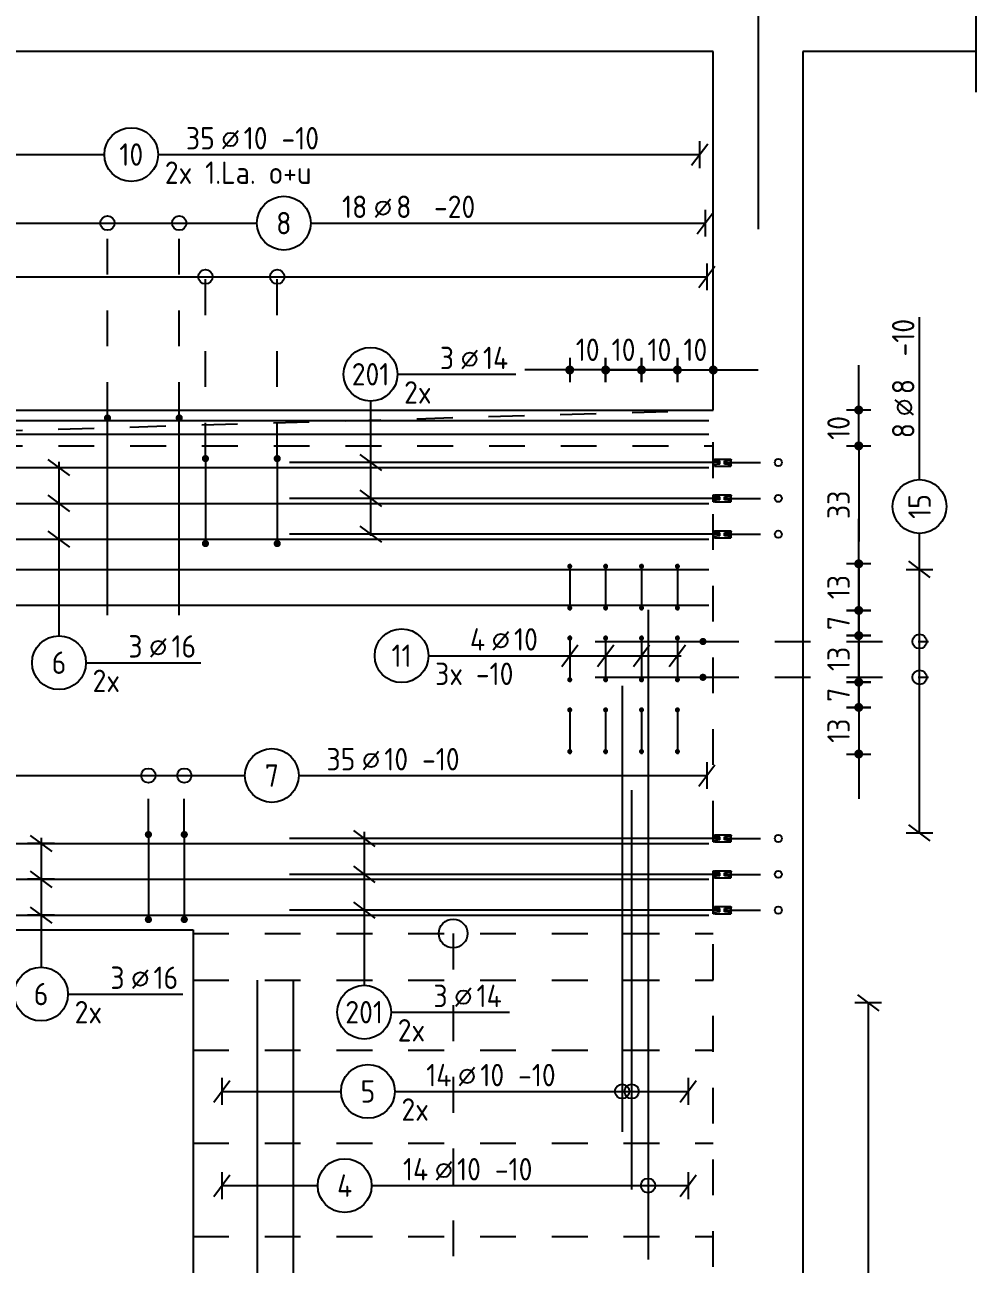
# Model space of a CAD drawing. Extents: x -13.4 to 29.1, y -2.7 to 18.4.
# Drawn here: x 4.379 to 7.03, y 8.309 to 11.766 of the extents above; entities that cross this region are included whole.
import ezdxf
from ezdxf.enums import TextEntityAlignment as Align

# ---------------------------------------------------------------- set-up
doc = ezdxf.new("R2010")
doc.units = 0
doc.header["$LTSCALE"] = 0.25
for name, pattern in [('AUSGEZOGEN', [1000.01, 1000, 0.01]), ('DOT', [0.175, 0.05, -0.125]), ('GESTRICHELTX2', [1.5, 1, -0.5]), ('HIDDEN', [0.375, 0.25, -0.125]), ('VERDECKT', [0.375, 0.25, -0.125])]:
    doc.linetypes.add(name, pattern=pattern)
for name, color, linetype in [('ACHSEN', 7, 'Continuous'), ('BETON', 7, 'Continuous'), ('DRUEBER', 7, 'Continuous'), ('HILFE', 7, 'Continuous'), ('LENTON', 7, 'Continuous'), ('MASSE', 7, 'Continuous'), ('OBJEKT', 7, 'Continuous'), ('RND', 7, 'Continuous'), ('VERDECKT', 7, 'Continuous')]:
    doc.layers.add(name, color=color, linetype=linetype)
doc.styles.add('txt', font='isocp.shx')
doc.dimstyles.new('DOT_I', dxfattribs={"dimscale": 0.25, "dimtxt": 0.25, "dimasz": 0.25, "dimexe": 0.1, "dimexo": 0.3, "dimgap": 0.1, "dimtad": 1, "dimdec": 3, "dimzin": 3, "dimtxsty": 'txt', "dimblk": 'DOT', "dimblk1": 'DOT', "dimblk2": 'DOT', "dimsah": 1, "dimcen": 0.1, "dimse1": 1, "dimse2": 1, "dimazin": 0, "dimtfac": 1, "dimtdec": 4, "dimtix": 1, "dimtmove": 2, "dimatfit": 3, "dimfxl": 0, "dimtvp": 1, "dimtolj": 1, "dimtzin": 0, "dimarcsym": 0})

# ---------------------------------------------------------------- blocks, each defined once
blk = doc.blocks.new('RND_LEI')
at = {"layer": 'RND', "color": 7, "linetype": 'Continuous'}
blk.add_line((1.022, 0.066), (1.19, 0.27), dxfattribs=at)
for centre, radius in [((0, 0), 0.3), ((1.106, 0.168), 0.075)]:
    blk.add_circle(centre, radius, dxfattribs=at)
at = {"layer": 'RND', "color": 7, "linetype": 'Continuous', "style": 'txt'}
blk.add_attdef('ANZ', text='', height=0.25, dxfattribs=at).set_placement((0.931, 0.057), align=Align.RIGHT)
for tag, p in [('DUM', (1.253, 0.057)), ('ABSTD', (1.674, 0.057)), ('POSTXT', (0.374, -0.327))]:
    blk.add_attdef(tag, p, '', height=0.25, dxfattribs=at)
blk.add_attdef('POSL', text='', height=0.25, dxfattribs=at).set_placement((0, 0), align=Align.MIDDLE)
blk = doc.blocks.new('LEI_GRE')
at = {"layer": 'RND', "color": 7, "linetype": 'Continuous'}
for p, q in [((0, 0.15), (0, -0.15)), ((-0.09, -0.12), (0.09, 0.12))]:
    blk.add_line(p, q, dxfattribs=at)
blk = doc.blocks.new('DOT')
at = {"layer": 'MASSE', "color": 7, "linetype": 'Continuous'}
for p, q in [((0, 0), (-1, 0)), ((0, 0.54), (0, -0.54))]:
    blk.add_line(p, q, dxfattribs=at)
at = {"layer": 'MASSE', "color": 7, "linetype": 'Continuous', "const_width": 0.2}
blk.add_lwpolyline([(-0.1, 0, 1), (0.1, 0, 1)], format="xyb", close=True, dxfattribs=at)
blk = doc.blocks.new('*D17')
at = {"layer": 'Defpoints', "color": 0, "linetype": 'AUSGEZOGEN', "transparency": 16777216}
for p in [(6.7031, 10.2623), (6.7031, 10.1323), (6.7031, 10.1323)]:
    blk.add_point(p, dxfattribs=at)
at = {"layer": 'MASSE', "color": 0, "linetype": 'AUSGEZOGEN', "lineweight": -2, "transparency": 16777216}
for p, q in [((6.7031, 10.3248), (6.7031, 10.3873)), ((6.7031, 10.2623), (6.7031, 10.1323)), ((6.7031, 10.0698), (6.7031, 10.0073))]:
    blk.add_line(p, q, dxfattribs=at)
at = {"layer": 'MASSE', "color": 0, "linetype": 'AUSGEZOGEN', "lineweight": -2, "transparency": 16777216, "xscale": 0.0625, "yscale": 0.0625, "zscale": 0.0625}
for p, rotation in [((6.7031, 10.2623), 270), ((6.7031, 10.1323), 90)]:
    blk.add_blockref('DOT', p, dxfattribs=dict(at, rotation=rotation))
at = {"layer": 'MASSE', "color": 0, "linetype": 'AUSGEZOGEN', "transparency": 16777216, "insert": (6.6468, 10.1973), "char_height": 0.0625, "attachment_point": 5, "rotation": 90, "style": 'txt'}
blk.add_mtext('\\A1;13', dxfattribs=at)
blk = doc.blocks.new('*D18')
at = {"layer": 'Defpoints', "color": 0, "linetype": 'AUSGEZOGEN', "transparency": 16777216}
for p in [(6.7031, 10.1323), (6.7031, 10.062), (6.7031, 10.062)]:
    blk.add_point(p, dxfattribs=at)
at = {"layer": 'MASSE', "color": 0, "linetype": 'AUSGEZOGEN', "lineweight": -2, "transparency": 16777216}
for p, q in [((6.7031, 10.1948), (6.7031, 10.2573)), ((6.7031, 10.1323), (6.7031, 10.062)), ((6.7031, 9.9995), (6.7031, 9.937))]:
    blk.add_line(p, q, dxfattribs=at)
at = {"layer": 'MASSE', "color": 0, "linetype": 'AUSGEZOGEN', "lineweight": -2, "transparency": 16777216, "xscale": 0.0625, "yscale": 0.0625, "zscale": 0.0625}
for p, rotation in [((6.7031, 10.1323), 270), ((6.7031, 10.062), 90)]:
    blk.add_blockref('DOT', p, dxfattribs=dict(at, rotation=rotation))
at = {"layer": 'MASSE', "color": 0, "linetype": 'AUSGEZOGEN', "transparency": 16777216, "insert": (6.6468, 10.0972), "char_height": 0.0625, "attachment_point": 5, "rotation": 90, "style": 'txt'}
blk.add_mtext('\\A1;7', dxfattribs=at)
blk = doc.blocks.new('*D19')
at = {"layer": 'Defpoints', "color": 0, "linetype": 'AUSGEZOGEN', "transparency": 16777216}
for p in [(6.7031, 10.062), (6.7031, 9.932), (6.7031, 9.932)]:
    blk.add_point(p, dxfattribs=at)
at = {"layer": 'MASSE', "color": 0, "linetype": 'AUSGEZOGEN', "lineweight": -2, "transparency": 16777216}
for p, q in [((6.7031, 10.1245), (6.7031, 10.187)), ((6.7031, 10.062), (6.7031, 9.932)), ((6.7031, 9.8695), (6.7031, 9.807))]:
    blk.add_line(p, q, dxfattribs=at)
at = {"layer": 'MASSE', "color": 0, "linetype": 'AUSGEZOGEN', "lineweight": -2, "transparency": 16777216, "xscale": 0.0625, "yscale": 0.0625, "zscale": 0.0625}
for p, rotation in [((6.7031, 10.062), 270), ((6.7031, 9.932), 90)]:
    blk.add_blockref('DOT', p, dxfattribs=dict(at, rotation=rotation))
at = {"layer": 'MASSE', "color": 0, "linetype": 'AUSGEZOGEN', "transparency": 16777216, "insert": (6.6468, 9.997), "char_height": 0.0625, "attachment_point": 5, "rotation": 90, "style": 'txt'}
blk.add_mtext('\\A1;13', dxfattribs=at)
blk = doc.blocks.new('*D20')
at = {"layer": 'Defpoints', "color": 0, "linetype": 'AUSGEZOGEN', "transparency": 16777216}
for p in [(6.7031, 9.932), (6.7031, 9.8618), (6.7031, 9.8618)]:
    blk.add_point(p, dxfattribs=at)
at = {"layer": 'MASSE', "color": 0, "linetype": 'AUSGEZOGEN', "lineweight": -2, "transparency": 16777216}
for p, q in [((6.7031, 9.9945), (6.7031, 10.057)), ((6.7031, 9.932), (6.7031, 9.8618)), ((6.7031, 9.7993), (6.7031, 9.7368))]:
    blk.add_line(p, q, dxfattribs=at)
at = {"layer": 'MASSE', "color": 0, "linetype": 'AUSGEZOGEN', "lineweight": -2, "transparency": 16777216, "xscale": 0.0625, "yscale": 0.0625, "zscale": 0.0625}
for p, rotation in [((6.7031, 9.932), 270), ((6.7031, 9.8618), 90)]:
    blk.add_blockref('DOT', p, dxfattribs=dict(at, rotation=rotation))
at = {"layer": 'MASSE', "color": 0, "linetype": 'AUSGEZOGEN', "transparency": 16777216, "insert": (6.6468, 9.8969), "char_height": 0.0625, "attachment_point": 5, "rotation": 90, "style": 'txt'}
blk.add_mtext('\\A1;7', dxfattribs=at)
blk = doc.blocks.new('*D21')
at = {"layer": 'Defpoints', "color": 0, "linetype": 'AUSGEZOGEN', "transparency": 16777216}
for p in [(6.7031, 9.8618), (6.7031, 9.7318), (6.7031, 9.7318)]:
    blk.add_point(p, dxfattribs=at)
at = {"layer": 'MASSE', "color": 0, "linetype": 'AUSGEZOGEN', "lineweight": -2, "transparency": 16777216}
for p, q in [((6.7031, 9.9243), (6.7031, 9.9868)), ((6.7031, 9.8618), (6.7031, 9.7318)), ((6.7031, 9.6693), (6.7031, 9.6068))]:
    blk.add_line(p, q, dxfattribs=at)
at = {"layer": 'MASSE', "color": 0, "linetype": 'AUSGEZOGEN', "lineweight": -2, "transparency": 16777216, "xscale": 0.0625, "yscale": 0.0625, "zscale": 0.0625}
for p, rotation in [((6.7031, 9.8618), 270), ((6.7031, 9.7318), 90)]:
    blk.add_blockref('DOT', p, dxfattribs=dict(at, rotation=rotation))
at = {"layer": 'MASSE', "color": 0, "linetype": 'AUSGEZOGEN', "transparency": 16777216, "insert": (6.6468, 9.7968), "char_height": 0.0625, "attachment_point": 5, "rotation": 90, "style": 'txt'}
blk.add_mtext('\\A1;13', dxfattribs=at)
blk = doc.blocks.new('*D22')
at = {"layer": 'Defpoints', "color": 0, "linetype": 'AUSGEZOGEN', "transparency": 16777216}
for p in [(5.8977, 10.8029), (5.8977, 10.8029), (5.9977, 10.8029)]:
    blk.add_point(p, dxfattribs=at)
at = {"layer": 'MASSE', "color": 0, "linetype": 'AUSGEZOGEN', "lineweight": -2, "transparency": 16777216}
for p, q in [((5.8352, 10.8029), (5.7727, 10.8029)), ((5.9977, 10.8029), (5.8977, 10.8029)), ((6.0602, 10.8029), (6.1227, 10.8029))]:
    blk.add_line(p, q, dxfattribs=at)
at = {"layer": 'MASSE', "color": 0, "linetype": 'AUSGEZOGEN', "lineweight": -2, "transparency": 16777216, "xscale": 0.0625, "yscale": 0.0625, "zscale": 0.0625}
blk.add_blockref('DOT', (5.8977, 10.8029), dxfattribs=at)
at = {"layer": 'MASSE', "color": 0, "linetype": 'AUSGEZOGEN', "lineweight": -2, "transparency": 16777216, "xscale": 0.0625, "yscale": 0.0625, "zscale": 0.0625, "rotation": 180}
blk.add_blockref('DOT', (5.9977, 10.8029), dxfattribs=at)
at = {"layer": 'MASSE', "color": 0, "linetype": 'AUSGEZOGEN', "transparency": 16777216, "insert": (5.9477, 10.8592), "char_height": 0.0625, "attachment_point": 5, "style": 'txt'}
blk.add_mtext('\\A1;10', dxfattribs=at)
blk = doc.blocks.new('*D23')
at = {"layer": 'Defpoints', "color": 0, "linetype": 'AUSGEZOGEN', "transparency": 16777216}
for p in [(5.9977, 10.8029), (6.0977, 10.8029), (6.0977, 10.8029)]:
    blk.add_point(p, dxfattribs=at)
at = {"layer": 'MASSE', "color": 0, "linetype": 'AUSGEZOGEN', "lineweight": -2, "transparency": 16777216}
for p, q in [((5.9352, 10.8029), (5.8727, 10.8029)), ((5.9977, 10.8029), (6.0977, 10.8029)), ((6.1602, 10.8029), (6.2227, 10.8029))]:
    blk.add_line(p, q, dxfattribs=at)
at = {"layer": 'MASSE', "color": 0, "linetype": 'AUSGEZOGEN', "lineweight": -2, "transparency": 16777216, "xscale": 0.0625, "yscale": 0.0625, "zscale": 0.0625}
blk.add_blockref('DOT', (5.9977, 10.8029), dxfattribs=at)
at = {"layer": 'MASSE', "color": 0, "linetype": 'AUSGEZOGEN', "lineweight": -2, "transparency": 16777216, "xscale": 0.0625, "yscale": 0.0625, "zscale": 0.0625, "rotation": 180}
blk.add_blockref('DOT', (6.0977, 10.8029), dxfattribs=at)
at = {"layer": 'MASSE', "color": 0, "linetype": 'AUSGEZOGEN', "transparency": 16777216, "insert": (6.0477, 10.8592), "char_height": 0.0625, "attachment_point": 5, "style": 'txt'}
blk.add_mtext('\\A1;10', dxfattribs=at)
blk = doc.blocks.new('*D24')
at = {"layer": 'Defpoints', "color": 0, "linetype": 'AUSGEZOGEN', "transparency": 16777216}
for p in [(6.0977, 10.8029), (6.1977, 10.8029), (6.1977, 10.8029)]:
    blk.add_point(p, dxfattribs=at)
at = {"layer": 'MASSE', "color": 0, "linetype": 'AUSGEZOGEN', "lineweight": -2, "transparency": 16777216}
for p, q in [((6.0352, 10.8029), (5.9727, 10.8029)), ((6.0977, 10.8029), (6.1977, 10.8029)), ((6.2602, 10.8029), (6.3227, 10.8029))]:
    blk.add_line(p, q, dxfattribs=at)
at = {"layer": 'MASSE', "color": 0, "linetype": 'AUSGEZOGEN', "lineweight": -2, "transparency": 16777216, "xscale": 0.0625, "yscale": 0.0625, "zscale": 0.0625}
blk.add_blockref('DOT', (6.0977, 10.8029), dxfattribs=at)
at = {"layer": 'MASSE', "color": 0, "linetype": 'AUSGEZOGEN', "lineweight": -2, "transparency": 16777216, "xscale": 0.0625, "yscale": 0.0625, "zscale": 0.0625, "rotation": 180}
blk.add_blockref('DOT', (6.1977, 10.8029), dxfattribs=at)
at = {"layer": 'MASSE', "color": 0, "linetype": 'AUSGEZOGEN', "transparency": 16777216, "insert": (6.1477, 10.8592), "char_height": 0.0625, "attachment_point": 5, "style": 'txt'}
blk.add_mtext('\\A1;10', dxfattribs=at)
blk = doc.blocks.new('*D25')
at = {"layer": 'Defpoints', "color": 0, "linetype": 'AUSGEZOGEN', "transparency": 16777216}
for p in [(6.1977, 10.8029), (6.2977, 10.8029), (6.2977, 10.8029)]:
    blk.add_point(p, dxfattribs=at)
at = {"layer": 'MASSE', "color": 0, "linetype": 'AUSGEZOGEN', "lineweight": -2, "transparency": 16777216}
for p, q in [((6.1352, 10.8029), (6.0727, 10.8029)), ((6.1977, 10.8029), (6.2977, 10.8029)), ((6.3602, 10.8029), (6.4227, 10.8029))]:
    blk.add_line(p, q, dxfattribs=at)
at = {"layer": 'MASSE', "color": 0, "linetype": 'AUSGEZOGEN', "lineweight": -2, "transparency": 16777216, "xscale": 0.0625, "yscale": 0.0625, "zscale": 0.0625}
blk.add_blockref('DOT', (6.1977, 10.8029), dxfattribs=at)
at = {"layer": 'MASSE', "color": 0, "linetype": 'AUSGEZOGEN', "lineweight": -2, "transparency": 16777216, "xscale": 0.0625, "yscale": 0.0625, "zscale": 0.0625, "rotation": 180}
blk.add_blockref('DOT', (6.2977, 10.8029), dxfattribs=at)
at = {"layer": 'MASSE', "color": 0, "linetype": 'AUSGEZOGEN', "transparency": 16777216, "insert": (6.2477, 10.8592), "char_height": 0.0625, "attachment_point": 5, "style": 'txt'}
blk.add_mtext('\\A1;10', dxfattribs=at)
blk = doc.blocks.new('*D36')
at = {"layer": 'Defpoints', "color": 0, "linetype": 'AUSGEZOGEN', "transparency": 16777216}
for p in [(6.7031, 10.5912), (6.7031, 10.2623), (6.7031, 10.2623)]:
    blk.add_point(p, dxfattribs=at)
at = {"layer": 'MASSE', "color": 0, "linetype": 'AUSGEZOGEN', "lineweight": -2, "transparency": 16777216}
blk.add_line((6.7031, 10.5287), (6.7031, 10.3248), dxfattribs=at)
at = {"layer": 'MASSE', "color": 0, "linetype": 'AUSGEZOGEN', "lineweight": -2, "transparency": 16777216, "xscale": 0.0625, "yscale": 0.0625, "zscale": 0.0625}
for p, rotation in [((6.7031, 10.5912), 90), ((6.7031, 10.2623), 270)]:
    blk.add_blockref('DOT', p, dxfattribs=dict(at, rotation=rotation))
at = {"layer": 'MASSE', "color": 0, "linetype": 'AUSGEZOGEN', "transparency": 16777216, "insert": (6.6468, 10.4268), "char_height": 0.0625, "attachment_point": 5, "rotation": 90, "style": 'txt'}
blk.add_mtext('\\A1;33', dxfattribs=at)
blk = doc.blocks.new('*D37')
at = {"layer": 'Defpoints', "color": 0, "linetype": 'AUSGEZOGEN', "transparency": 16777216}
for p in [(6.7031, 10.6912), (6.7031, 10.6912), (6.7031, 10.5912)]:
    blk.add_point(p, dxfattribs=at)
at = {"layer": 'MASSE', "color": 0, "linetype": 'AUSGEZOGEN', "lineweight": -2, "transparency": 16777216}
for p, q in [((6.7031, 10.7537), (6.7031, 10.8162)), ((6.7031, 10.5912), (6.7031, 10.6912)), ((6.7031, 10.5287), (6.7031, 10.4662))]:
    blk.add_line(p, q, dxfattribs=at)
at = {"layer": 'MASSE', "color": 0, "linetype": 'AUSGEZOGEN', "lineweight": -2, "transparency": 16777216, "xscale": 0.0625, "yscale": 0.0625, "zscale": 0.0625}
for p, rotation in [((6.7031, 10.6912), 270), ((6.7031, 10.5912), 90)]:
    blk.add_blockref('DOT', p, dxfattribs=dict(at, rotation=rotation))
at = {"layer": 'MASSE', "color": 0, "linetype": 'AUSGEZOGEN', "transparency": 16777216, "insert": (6.6468, 10.6412), "char_height": 0.0625, "attachment_point": 5, "rotation": 90, "style": 'txt'}
blk.add_mtext('\\A1;10', dxfattribs=at)

msp = doc.modelspace()

# ---------------------------------------------------------------- linework, layer by layer
at = {"layer": 'ACHSEN', "color": 140, "linetype": 'AUSGEZOGEN'}
msp.add_line((6.4227, 12.8351), (6.4227, 11.196), dxfattribs=at)
at = {"layer": 'BETON', "color": 6, "linetype": 'AUSGEZOGEN', "lineweight": -2}
for p, q in [((6.2977, 11.6912), (2.8727, 11.6912)), ((6.2977, 10.6912), (6.2977, 11.6912)), ((7.0305, 11.6912), (6.5477, 11.6912)), ((6.5477, 11.6912), (6.5477, 5.1457))]:
    msp.add_line(p, q, dxfattribs=at)
at = {"layer": 'BETON', "color": 6, "linetype": 'AUSGEZOGEN'}
for p, q in [((2.8727, 10.6912), (6.2977, 10.6912)), ((4.3227, 9.2412), (4.8477, 9.2412)), ((4.8477, 9.2412), (4.8477, 6.3612))]:
    msp.add_line(p, q, dxfattribs=at)
at = {"layer": 'DRUEBER', "color": 7, "linetype": 'DOT'}
for p, q in [((4.8477, 9.2312), (6.2977, 9.2312)), ((5.5727, 9.2312), (5.5727, 6.3712)), ((4.8477, 8.9062), (6.2977, 8.9062)), ((4.8477, 8.6462), (6.2977, 8.6462)), ((4.8477, 8.3862), (6.2977, 8.3862))]:
    msp.add_line(p, q, dxfattribs=at)
at = {"layer": 'HILFE', "color": 102, "linetype": 'GESTRICHELTX2'}
msp.add_line((7.0305, 11.5774), (7.0305, 12.1396), dxfattribs=at)
at = {"layer": 'LENTON', "color": 102}
for p, q in [((6.2977, 10.5546), (6.2988, 10.5546)), ((6.2977, 10.5497), (6.2977, 10.5546)), ((6.2977, 10.5521), (6.2987, 10.5509)), ((6.2977, 10.5399), (6.2977, 10.5497)), ((6.2987, 10.5387), (6.2987, 10.5509)), ((6.2987, 10.5509), (6.3163, 10.5491)), ((6.2987, 10.5387), (6.2987, 10.5509)), ((6.2988, 10.5546), (6.2994, 10.5535)), ((6.3001, 10.5535), (6.3007, 10.5546)), ((6.3007, 10.5546), (6.3462, 10.5546)), ((6.3163, 10.5405), (6.3163, 10.5491)), ((6.329, 10.5491), (6.3466, 10.5509)), ((6.329, 10.5405), (6.329, 10.5491)), ((6.3462, 10.5546), (6.3475, 10.5533)), ((6.3466, 10.5509), (6.3475, 10.5521)), ((6.3475, 10.5533), (6.3475, 10.5522)), ((6.3475, 10.5448), (6.3475, 10.5522)), ((6.3475, 10.5374), (6.3475, 10.5448)), ((6.2977, 10.535), (6.2977, 10.5399)), ((6.2987, 10.5387), (6.2977, 10.5375)), ((6.2977, 10.535), (6.2988, 10.535)), ((6.3163, 10.5405), (6.2987, 10.5387)), ((6.2994, 10.5361), (6.2988, 10.535)), ((6.3007, 10.535), (6.3001, 10.5361)), ((6.3007, 10.535), (6.3462, 10.535)), ((6.3466, 10.5387), (6.329, 10.5405)), ((6.3475, 10.5363), (6.3462, 10.535)), ((6.3475, 10.5375), (6.3466, 10.5387)), ((6.3475, 10.5363), (6.3475, 10.5374)), ((6.2977, 10.4546), (6.2988, 10.4546)), ((6.2977, 10.4497), (6.2977, 10.4546)), ((6.2977, 10.4521), (6.2987, 10.4509)), ((6.2977, 10.4399), (6.2977, 10.4497)), ((6.2977, 10.435), (6.2977, 10.4399)), ((6.2987, 10.4387), (6.2987, 10.4509)), ((6.2987, 10.4509), (6.3163, 10.4491)), ((6.2987, 10.4387), (6.2987, 10.4509)), ((6.3163, 10.4405), (6.2987, 10.4387)), ((6.2988, 10.4546), (6.2994, 10.4535)), ((6.3001, 10.4535), (6.3007, 10.4546)), ((6.3007, 10.4546), (6.3462, 10.4546)), ((6.3163, 10.4405), (6.3163, 10.4491)), ((6.329, 10.4491), (6.3466, 10.4509)), ((6.329, 10.4405), (6.329, 10.4491)), ((6.3466, 10.4387), (6.329, 10.4405)), ((6.3462, 10.4546), (6.3475, 10.4533)), ((6.3466, 10.4509), (6.3475, 10.4521)), ((6.3475, 10.4533), (6.3475, 10.4522)), ((6.3475, 10.4448), (6.3475, 10.4522)), ((6.3475, 10.4374), (6.3475, 10.4448)), ((6.2987, 10.4387), (6.2977, 10.4375)), ((6.2977, 10.435), (6.2988, 10.435)), ((6.2994, 10.4361), (6.2988, 10.435)), ((6.3007, 10.435), (6.3001, 10.4361)), ((6.3007, 10.435), (6.3462, 10.435)), ((6.3475, 10.4363), (6.3462, 10.435)), ((6.3475, 10.4375), (6.3466, 10.4387)), ((6.3475, 10.4363), (6.3475, 10.4374)), ((6.2977, 10.3546), (6.2988, 10.3546)), ((6.2977, 10.3497), (6.2977, 10.3546)), ((6.2977, 10.3521), (6.2987, 10.3509)), ((6.2977, 10.3399), (6.2977, 10.3497)), ((6.2977, 10.335), (6.2977, 10.3399)), ((6.2987, 10.3387), (6.2977, 10.3375)), ((6.2987, 10.3387), (6.2987, 10.3509)), ((6.2987, 10.3509), (6.3163, 10.3491)), ((6.2987, 10.3387), (6.2987, 10.3509)), ((6.3163, 10.3405), (6.2987, 10.3387)), ((6.2988, 10.3546), (6.2994, 10.3535)), ((6.2994, 10.3361), (6.2988, 10.335)), ((6.3001, 10.3535), (6.3007, 10.3546)), ((6.3007, 10.335), (6.3001, 10.3361)), ((6.3007, 10.3546), (6.3462, 10.3546)), ((6.3163, 10.3405), (6.3163, 10.3491)), ((6.329, 10.3491), (6.3466, 10.3509)), ((6.329, 10.3405), (6.329, 10.3491)), ((6.3466, 10.3387), (6.329, 10.3405)), ((6.3462, 10.3546), (6.3475, 10.3533)), ((6.3475, 10.3363), (6.3462, 10.335)), ((6.3466, 10.3509), (6.3475, 10.3521)), ((6.3475, 10.3375), (6.3466, 10.3387)), ((6.3475, 10.3533), (6.3475, 10.3522)), ((6.3475, 10.3448), (6.3475, 10.3522)), ((6.3475, 10.3374), (6.3475, 10.3448)), ((6.3475, 10.3363), (6.3475, 10.3374)), ((6.2977, 10.335), (6.2988, 10.335)), ((6.3007, 10.335), (6.3462, 10.335)), ((6.2977, 9.5061), (6.2988, 9.5061)), ((6.2977, 9.5011), (6.2977, 9.5061)), ((6.2977, 9.5035), (6.2987, 9.5024)), ((6.2977, 9.4913), (6.2977, 9.5011)), ((6.2977, 9.4864), (6.2977, 9.4913)), ((6.2987, 9.4901), (6.2977, 9.4889)), ((6.2977, 9.4864), (6.2988, 9.4864)), ((6.2987, 9.4901), (6.2987, 9.5024)), ((6.2987, 9.5024), (6.3163, 9.5005)), ((6.2987, 9.4901), (6.2987, 9.5024)), ((6.3163, 9.492), (6.2987, 9.4901)), ((6.2988, 9.5061), (6.2994, 9.5049)), ((6.2994, 9.4876), (6.2988, 9.4864)), ((6.3001, 9.5049), (6.3007, 9.5061)), ((6.3007, 9.4864), (6.3001, 9.4876)), ((6.3007, 9.5061), (6.3462, 9.5061)), ((6.3007, 9.4864), (6.3462, 9.4864)), ((6.3163, 9.492), (6.3163, 9.5005)), ((6.329, 9.5005), (6.3466, 9.5024)), ((6.329, 9.492), (6.329, 9.5005)), ((6.3466, 9.4901), (6.329, 9.492)), ((6.3462, 9.5061), (6.3475, 9.5047)), ((6.3475, 9.4877), (6.3462, 9.4864)), ((6.3466, 9.5024), (6.3475, 9.5035)), ((6.3475, 9.4889), (6.3466, 9.4901)), ((6.3475, 9.5047), (6.3475, 9.5036)), ((6.3475, 9.4962), (6.3475, 9.5036)), ((6.3475, 9.4889), (6.3475, 9.4962)), ((6.3475, 9.4877), (6.3475, 9.4889)), ((6.2977, 9.4061), (6.2988, 9.4061)), ((6.2977, 9.4011), (6.2977, 9.4061)), ((6.2977, 9.4035), (6.2987, 9.4024)), ((6.2988, 9.4061), (6.2994, 9.4049)), ((6.3001, 9.4049), (6.3007, 9.4061)), ((6.3007, 9.4061), (6.3462, 9.4061)), ((6.3462, 9.4061), (6.3475, 9.4047)), ((6.3466, 9.4024), (6.3475, 9.4035)), ((6.3475, 9.4047), (6.3475, 9.4036)), ((6.3475, 9.3962), (6.3475, 9.4036)), ((6.2977, 9.3913), (6.2977, 9.4011)), ((6.2977, 9.3864), (6.2977, 9.3913)), ((6.2987, 9.3901), (6.2977, 9.3889)), ((6.2977, 9.3864), (6.2988, 9.3864)), ((6.2987, 9.3901), (6.2987, 9.4024)), ((6.2987, 9.4024), (6.3163, 9.4005)), ((6.2987, 9.3901), (6.2987, 9.4024)), ((6.3163, 9.392), (6.2987, 9.3901)), ((6.2994, 9.3876), (6.2988, 9.3864)), ((6.3007, 9.3864), (6.3001, 9.3876)), ((6.3007, 9.3864), (6.3462, 9.3864)), ((6.3163, 9.392), (6.3163, 9.4005)), ((6.329, 9.4005), (6.3466, 9.4024)), ((6.329, 9.392), (6.329, 9.4005)), ((6.3466, 9.3901), (6.329, 9.392)), ((6.3475, 9.3877), (6.3462, 9.3864)), ((6.3475, 9.3889), (6.3466, 9.3901)), ((6.3475, 9.3889), (6.3475, 9.3962)), ((6.3475, 9.3877), (6.3475, 9.3889)), ((6.2977, 9.3061), (6.2988, 9.3061)), ((6.2977, 9.3011), (6.2977, 9.3061)), ((6.2977, 9.3035), (6.2987, 9.3024)), ((6.2977, 9.2913), (6.2977, 9.3011)), ((6.2987, 9.2901), (6.2987, 9.3024)), ((6.2987, 9.3024), (6.3163, 9.3005)), ((6.2987, 9.2901), (6.2987, 9.3024)), ((6.2988, 9.3061), (6.2994, 9.3049)), ((6.3001, 9.3049), (6.3007, 9.3061)), ((6.3007, 9.3061), (6.3462, 9.3061)), ((6.3163, 9.292), (6.3163, 9.3005)), ((6.329, 9.3005), (6.3466, 9.3024)), ((6.329, 9.292), (6.329, 9.3005)), ((6.3462, 9.3061), (6.3475, 9.3047)), ((6.3466, 9.3024), (6.3475, 9.3035)), ((6.3475, 9.3047), (6.3475, 9.3036)), ((6.3475, 9.2962), (6.3475, 9.3036)), ((6.2977, 9.2864), (6.2977, 9.2913)), ((6.2987, 9.2901), (6.2977, 9.2889)), ((6.2977, 9.2864), (6.2988, 9.2864)), ((6.3163, 9.292), (6.2987, 9.2901)), ((6.2994, 9.2876), (6.2988, 9.2864)), ((6.3007, 9.2864), (6.3001, 9.2876)), ((6.3007, 9.2864), (6.3462, 9.2864)), ((6.3466, 9.2901), (6.329, 9.292)), ((6.3475, 9.2877), (6.3462, 9.2864)), ((6.3475, 9.2889), (6.3466, 9.2901)), ((6.3475, 9.2889), (6.3475, 9.2962)), ((6.3475, 9.2877), (6.3475, 9.2889))]:
    msp.add_line(p, q, dxfattribs=at)
at = {"layer": 'LENTON', "color": 102, "linetype": 'AUSGEZOGEN'}
for p, q in [((6.3466, 10.5387), (6.3466, 10.5509)), ((6.3466, 10.4387), (6.3466, 10.4509)), ((6.3466, 10.3387), (6.3466, 10.3509)), ((6.3466, 9.4901), (6.3466, 9.5024)), ((6.3466, 9.3901), (6.3466, 9.4024)), ((6.3466, 9.2901), (6.3466, 9.3024))]:
    msp.add_line(p, q, dxfattribs=at)
at = {"layer": 'LENTON', "color": 102}
for centre, start, end in [((6.2997, 10.5537), 207.5001, 332.4999), ((6.2997, 10.5359), 27.5, 152.5), ((6.2997, 10.4537), 207.5001, 332.4999), ((6.2997, 10.4359), 27.5, 152.5), ((6.2997, 10.3537), 207.5001, 332.4999), ((6.2997, 10.3359), 27.5, 152.5), ((6.2997, 9.5051), 207.5001, 332.4999), ((6.2997, 9.4874), 27.5, 152.5), ((6.2997, 9.4051), 207.5001, 332.4999), ((6.2997, 9.3874), 27.5, 152.5), ((6.2997, 9.3051), 207.5001, 332.4999), ((6.2997, 9.2874), 27.5, 152.5)]:
    msp.add_arc(centre, 0.00041, start, end, dxfattribs=at)
at = {"layer": 'OBJEKT', "color": 7, "linetype": 'AUSGEZOGEN'}
msp.add_circle((5.5727, 9.2312), 0.04, dxfattribs=at)
at = {"layer": 'RND', "color": 7, "linetype": 'AUSGEZOGEN'}
for p, q in [((2.9018, 11.4037), (4.6007, 11.4037)), ((4.7507, 11.4037), (6.2597, 11.4037)), ((2.9257, 11.2125), (5.0258, 11.2125)), ((5.1758, 11.2125), (6.275, 11.2125)), ((3.687, 11.0628), (6.2797, 11.0628)), ((6.8726, 10.4971), (6.8726, 10.9503)), ((5.4176, 10.7909), (5.7476, 10.7909)), ((6.8726, 10.2468), (6.8726, 10.3471)), ((6.8726, 9.5122), (6.8726, 10.2468)), ((5.5041, 10.006), (5.8241, 10.006)), ((4.5493, 9.9865), (4.8693, 9.9865)), ((2.9261, 9.6718), (4.9925, 9.6718)), ((5.1425, 9.6718), (6.2797, 9.6718)), ((4.4993, 9.0623), (4.8193, 9.0623)), ((6.7293, 9.0376), (6.7293, 7.8571)), ((5.3997, 9.0117), (5.7297, 9.0117)), ((4.9279, 8.7908), (5.2602, 8.7908)), ((5.4102, 8.7908), (6.2279, 8.7908)), ((4.9279, 8.5281), (5.1954, 8.5281)), ((5.3454, 8.5281), (6.2279, 8.5281))]:
    msp.add_line(p, q, dxfattribs=at)
at = {"layer": 'RND', "color": 102, "linetype": 'VERDECKT'}
for p, q in [((4.6093, 10.6691), (4.6093, 11.2375)), ((4.8093, 10.6691), (4.8093, 11.2375)), ((4.8824, 10.5558), (4.8824, 11.0878)), ((5.0824, 10.5558), (5.0824, 11.0878)), ((6.269, 10.0457), (6.8976, 10.0457)), ((6.269, 9.9457), (6.8976, 9.9457)), ((4.7234, 9.5072), (4.7234, 9.6968)), ((4.8234, 9.5072), (4.8234, 9.6968))]:
    msp.add_line(p, q, dxfattribs=at)
at = {"layer": 'RND', "color": 102, "linetype": 'AUSGEZOGEN'}
for p, q in [((5.3426, 10.7159), (5.3426, 10.3407)), ((4.4743, 10.0615), (4.4743, 10.5463)), ((5.5041, 10.006), (6.2081, 10.006)), ((5.3247, 9.515), (5.3247, 9.0867)), ((4.4243, 9.4979), (4.4243, 9.1373))]:
    msp.add_line(p, q, dxfattribs=at)
at = {"layer": 'RND', "color": 1, "linetype": 'HIDDEN'}
for p, q in [((6.329, 10.5448), (6.479, 10.5448)), ((6.329, 10.4448), (6.479, 10.4448)), ((6.329, 10.3448), (6.479, 10.3448)), ((6.329, 9.4962), (6.479, 9.4962)), ((6.329, 9.3962), (6.479, 9.3962)), ((6.329, 9.2962), (6.479, 9.2962))]:
    msp.add_line(p, q, dxfattribs=at)
at = {"layer": 'RND', "color": 1, "linetype": 'AUSGEZOGEN'}
for points in [[(2.8854, 10.6619), (6.2854, 10.6619)], [(4.6093, 10.1191), (4.6093, 10.6691)], [(4.8093, 10.1191), (4.8093, 10.6691)], [(2.8854, 10.6236), (6.2854, 10.6236)], [(4.8824, 10.5558), (4.8824, 10.3187)], [(5.0824, 10.5558), (5.0824, 10.3187)], [(6.3163, 10.5448), (5.1163, 10.5448)], [(2.8854, 10.5308), (6.2854, 10.5308)], [(6.3163, 10.4448), (5.1163, 10.4448)], [(2.8854, 10.4308), (6.2854, 10.4308)], [(6.3163, 10.3448), (5.1163, 10.3448)], [(2.8854, 10.3308), (6.2854, 10.3308)], [(2.8854, 10.2468), (6.2854, 10.2468)], [(5.8977, 10.2623), (5.8977, 10.1323)], [(5.9977, 10.2623), (5.9977, 10.1323)], [(6.0977, 10.2623), (6.0977, 10.1323)], [(6.1977, 10.2623), (6.1977, 10.1323)], [(2.8854, 10.1468), (6.2854, 10.1468)], [(6.116, 10.1341), (6.116, 9.1341), (6.116, 8.3219)], [(5.8977, 10.062), (5.8977, 9.932)], [(5.9977, 10.062), (5.9977, 9.932)], [(6.0977, 10.062), (6.0977, 9.932)], [(6.1977, 10.062), (6.1977, 9.932)], [(5.969, 10.0457), (6.269, 10.0457)], [(5.969, 9.9457), (6.269, 9.9457)], [(6.0437, 9.922), (6.0437, 8.922), (6.0437, 8.6779)], [(5.8977, 9.8618), (5.8977, 9.7318)], [(5.9977, 9.8618), (5.9977, 9.7318)], [(6.0977, 9.8618), (6.0977, 9.7318)], [(6.1977, 9.8618), (6.1977, 9.7318)], [(6.0702, 9.6313), (6.0702, 9.3313), (6.0702, 8.5168)], [(4.7234, 9.5072), (4.7234, 9.2701)], [(4.8234, 9.5072), (4.8234, 9.2701)], [(2.8854, 9.4823), (6.2854, 9.4823)], [(6.3163, 9.4962), (5.1163, 9.4962)], [(2.8854, 9.3823), (6.2854, 9.3823)], [(6.3163, 9.3962), (5.1163, 9.3962)], [(2.8854, 9.2823), (6.2854, 9.2823)], [(6.3163, 9.2962), (5.1163, 9.2962)], [(5.0279, 6.5012), (5.0279, 9.1012)], [(5.1279, 6.5012), (5.1279, 9.1012)]]:
    msp.add_lwpolyline(points, dxfattribs=at)
at = {"layer": 'RND', "color": 7, "linetype": 'AUSGEZOGEN'}
for points, const_width in [([(4.6043, 10.6691, 1), (4.6143, 10.6691, 1)], 0.01), ([(4.8043, 10.6691, 1), (4.8143, 10.6691, 1)], 0.01), ([(4.8774, 10.5558, 1), (4.8874, 10.5558, 1)], 0.01), ([(5.0774, 10.5558, 1), (5.0874, 10.5558, 1)], 0.01), ([(4.8774, 10.3187, 1), (4.8874, 10.3187, 1)], 0.01), ([(5.0774, 10.3187, 1), (5.0874, 10.3187, 1)], 0.01), ([(5.8942, 10.2553, 1), (5.9012, 10.2553, 1)], 0.007), ([(5.9942, 10.2553, 1), (6.0012, 10.2553, 1)], 0.007), ([(6.0942, 10.2553, 1), (6.1012, 10.2553, 1)], 0.007), ([(6.1942, 10.2553, 1), (6.2012, 10.2553, 1)], 0.007), ([(5.8942, 10.1393, 1), (5.9012, 10.1393, 1)], 0.007), ([(5.9942, 10.1393, 1), (6.0012, 10.1393, 1)], 0.007), ([(6.0942, 10.1393, 1), (6.1012, 10.1393, 1)], 0.007), ([(6.1942, 10.1393, 1), (6.2012, 10.1393, 1)], 0.007), ([(5.8942, 10.055, 1), (5.9012, 10.055, 1)], 0.007), ([(5.9942, 10.055, 1), (6.0012, 10.055, 1)], 0.007), ([(6.0942, 10.055, 1), (6.1012, 10.055, 1)], 0.007), ([(6.1942, 10.055, 1), (6.2012, 10.055, 1)], 0.007), ([(6.264, 10.0457, 1), (6.274, 10.0457, 1)], 0.01), ([(6.264, 9.9457, 1), (6.274, 9.9457, 1)], 0.01), ([(5.8942, 9.939, 1), (5.9012, 9.939, 1)], 0.007), ([(5.9942, 9.939, 1), (6.0012, 9.939, 1)], 0.007), ([(6.0942, 9.939, 1), (6.1012, 9.939, 1)], 0.007), ([(6.1942, 9.939, 1), (6.2012, 9.939, 1)], 0.007), ([(5.8942, 9.8548, 1), (5.9012, 9.8548, 1)], 0.007), ([(5.9942, 9.8548, 1), (6.0012, 9.8548, 1)], 0.007), ([(6.0942, 9.8548, 1), (6.1012, 9.8548, 1)], 0.007), ([(6.1942, 9.8548, 1), (6.2012, 9.8548, 1)], 0.007), ([(5.8942, 9.7388, 1), (5.9012, 9.7388, 1)], 0.007), ([(5.9942, 9.7388, 1), (6.0012, 9.7388, 1)], 0.007), ([(6.0942, 9.7388, 1), (6.1012, 9.7388, 1)], 0.007), ([(6.1942, 9.7388, 1), (6.2012, 9.7388, 1)], 0.007), ([(4.7184, 9.5072, 1), (4.7284, 9.5072, 1)], 0.01), ([(4.8184, 9.5072, 1), (4.8284, 9.5072, 1)], 0.01), ([(4.7184, 9.2701, 1), (4.7284, 9.2701, 1)], 0.01), ([(4.8184, 9.2701, 1), (4.8284, 9.2701, 1)], 0.01)]:
    msp.add_lwpolyline(points, format="xyb", close=True, dxfattribs=dict(at, const_width=const_width))
for centre, radius in [((4.6093, 11.2125), 0.02), ((4.8093, 11.2125), 0.02), ((4.8824, 11.0628), 0.02), ((5.0824, 11.0628), 0.02), ((6.479, 10.5448), 0.01), ((6.479, 10.4448), 0.01), ((6.479, 10.3448), 0.01), ((6.8726, 10.0457), 0.02), ((6.8726, 9.9457), 0.02), ((4.7234, 9.6718), 0.02), ((4.8234, 9.6718), 0.02), ((6.479, 9.4962), 0.01), ((6.479, 9.3962), 0.01), ((6.479, 9.2962), 0.01), ((6.0437, 8.7908), 0.02), ((6.0702, 8.7908), 0.02), ((6.116, 8.5281), 0.02)]:
    msp.add_circle(centre, radius, dxfattribs=at)
at = {"layer": 'VERDECKT', "color": 7, "linetype": 'HIDDEN'}
for p, q in [((2.8727, 10.5912), (6.2977, 10.6912)), ((4.8477, 9.1012), (6.2977, 9.1012))]:
    msp.add_line(p, q, dxfattribs=at)
at = {"layer": 'VERDECKT', "color": 7, "linetype": 'VERDECKT', "lineweight": -2}
msp.add_line((6.2977, 6.5012), (6.2977, 10.6912), dxfattribs=at)
at = {"layer": 'VERDECKT', "color": 7, "linetype": 'VERDECKT'}
msp.add_line((2.8727, 10.5912), (6.2977, 10.5912), dxfattribs=at)

# ---------------------------------------------------------------- block references
at = {"layer": 'RND', "color": 7, "linetype": 'AUSGEZOGEN', "xscale": 0.25, "yscale": 0.25, "zscale": 0.25}
for p, values in [((4.6757, 11.4037), {'POSL': '10', 'DUM': '10', 'ANZ': '35', 'ABSTD': '-10', 'POSTXT': '2x 1.La. o+u'}), ((5.1008, 11.2125), {'POSL': '8', 'DUM': '8', 'ANZ': '18', 'ABSTD': '-20'}), ((5.3426, 10.7909), {'POSL': '201', 'DUM': '14', 'ANZ': '3', 'POSTXT': '2x'}), ((4.4743, 9.9865), {'POSL': '6', 'DUM': '16', 'ANZ': '3', 'POSTXT': '2x'}), ((5.4291, 10.006), {'POSL': '11', 'DUM': '10', 'ANZ': '4', 'POSTXT': '3x -10'}), ((5.0675, 9.6718), {'POSL': '7', 'DUM': '10', 'ANZ': '35', 'ABSTD': '-10'}), ((4.4243, 9.0623), {'POSL': '6', 'DUM': '16', 'ANZ': '3', 'POSTXT': '2x'}), ((5.3247, 9.0117), {'POSL': '201', 'DUM': '14', 'ANZ': '3', 'POSTXT': '2x'}), ((5.3352, 8.7908), {'POSL': '5', 'DUM': '10', 'ANZ': '14', 'ABSTD': '-10', 'POSTXT': '2x'}), ((5.2704, 8.5281), {'POSL': '4', 'DUM': '10', 'ANZ': '14', 'ABSTD': '-10'})]:
    msp.add_blockref('RND_LEI', p, dxfattribs=at).add_auto_attribs(values)
for p in [(6.2597, 11.4037), (6.275, 11.2125), (6.2797, 11.0628), (6.2797, 9.6718), (4.9279, 8.7908), (6.2279, 8.7908), (4.9279, 8.5281), (6.2279, 8.5281)]:
    msp.add_blockref('LEI_GRE', p, dxfattribs=at)
at = {"layer": 'RND', "color": 7, "linetype": 'AUSGEZOGEN', "xscale": 0.25, "yscale": 0.25, "zscale": 0.25, "rotation": 90}
msp.add_blockref('RND_LEI', (6.8726, 10.4221), dxfattribs=at).add_auto_attribs({'POSL': '15', 'DUM': '8', 'ANZ': '8', 'ABSTD': '-10'})
at = {"layer": 'RND', "color": 102, "linetype": 'AUSGEZOGEN', "xscale": 0.25, "yscale": 0.25, "zscale": 0.25}
for p, rotation in [((4.4743, 10.5308), 90), ((5.3426, 10.5448), 270), ((4.4743, 10.4308), 90), ((5.3426, 10.4448), 270), ((4.4743, 10.3308), 90), ((5.3426, 10.3448), 270), ((5.3247, 9.4962), 270), ((4.4243, 9.4823), 270), ((4.4243, 9.3823), 270), ((5.3247, 9.3962), 270), ((4.4243, 9.2823), 270), ((5.3247, 9.2962), 270)]:
    msp.add_blockref('LEI_GRE', p, dxfattribs=dict(at, rotation=rotation))
at = {"layer": 'RND', "color": 7, "linetype": 'AUSGEZOGEN', "xscale": 0.25, "yscale": 0.25, "zscale": 0.25}
for p, rotation in [((6.8726, 10.2468), 90), ((6.8726, 9.5122), 90), ((6.7293, 9.0376), 270)]:
    msp.add_blockref('LEI_GRE', p, dxfattribs=dict(at, rotation=rotation))
at = {"layer": 'RND', "color": 102, "linetype": 'AUSGEZOGEN', "xscale": 0.25, "yscale": 0.25, "zscale": 0.25}
for p in [(5.8977, 10.006), (5.9977, 10.006), (6.0977, 10.006), (6.1977, 10.006)]:
    msp.add_blockref('LEI_GRE', p, dxfattribs=at)

# ---------------------------------------------------------------- dimensions: what is measured, and where the dimension line sits
at = {"layer": 'MASSE', "color": 7, "linetype": 'AUSGEZOGEN'}
for base, p1, p2, picture, middle in [((5.8977, 10.8029), (5.9977, 10.8029), (5.8977, 10.8029), '*D22', (5.9477, 10.8592)), ((6.0977, 10.8029), (5.9977, 10.8029), (6.0977, 10.8029), '*D23', (6.0477, 10.8592)), ((6.1977, 10.8029), (6.0977, 10.8029), (6.1977, 10.8029), '*D24', (6.1477, 10.8592)), ((6.2977, 10.8029), (6.1977, 10.8029), (6.2977, 10.8029), '*D25', (6.2477, 10.8592))]:
    dim = msp.add_linear_dim(base=base, p1=p1, p2=p2, dimstyle='DOT_I', override={"dimdec": 0, "dimlfac": 100}, dxfattribs=at)
    dim.commit()
    dim.dimension.update_dxf_attribs({"geometry": picture, "text_midpoint": middle})
for base, p1, p2, picture, middle in [((6.7031, 10.6912), (6.7031, 10.5912), (6.7031, 10.6912), '*D37', (6.6468, 10.6412)), ((6.7031, 10.1323), (6.7031, 10.2623), (6.7031, 10.1323), '*D17', (6.6468, 10.1973)), ((6.7031, 10.062), (6.7031, 10.1323), (6.7031, 10.062), '*D18', (6.6468, 10.0972)), ((6.7031, 9.932), (6.7031, 10.062), (6.7031, 9.932), '*D19', (6.6468, 9.997)), ((6.7031, 9.8618), (6.7031, 9.932), (6.7031, 9.8618), '*D20', (6.6468, 9.8969)), ((6.7031, 9.7318), (6.7031, 9.8618), (6.7031, 9.7318), '*D21', (6.6468, 9.7968))]:
    dim = msp.add_linear_dim(base=base, p1=p1, p2=p2, angle=90, dimstyle='DOT_I', override={"dimdec": 0, "dimlfac": 100}, dxfattribs=at)
    dim.commit()
    dim.dimension.update_dxf_attribs({"geometry": picture, "text_midpoint": middle})
dim = msp.add_linear_dim(base=(6.7031, 10.2623), p1=(6.7031, 10.5912), p2=(6.7031, 10.2623), angle=90, text='33', dimstyle='DOT_I', override={"dimdec": 1, "dimlfac": 100}, dxfattribs=at)
dim.commit()
dim.dimension.update_dxf_attribs({"geometry": '*D36', "text_midpoint": (6.6468, 10.4268)})

doc.saveas('drawing.dxf')
